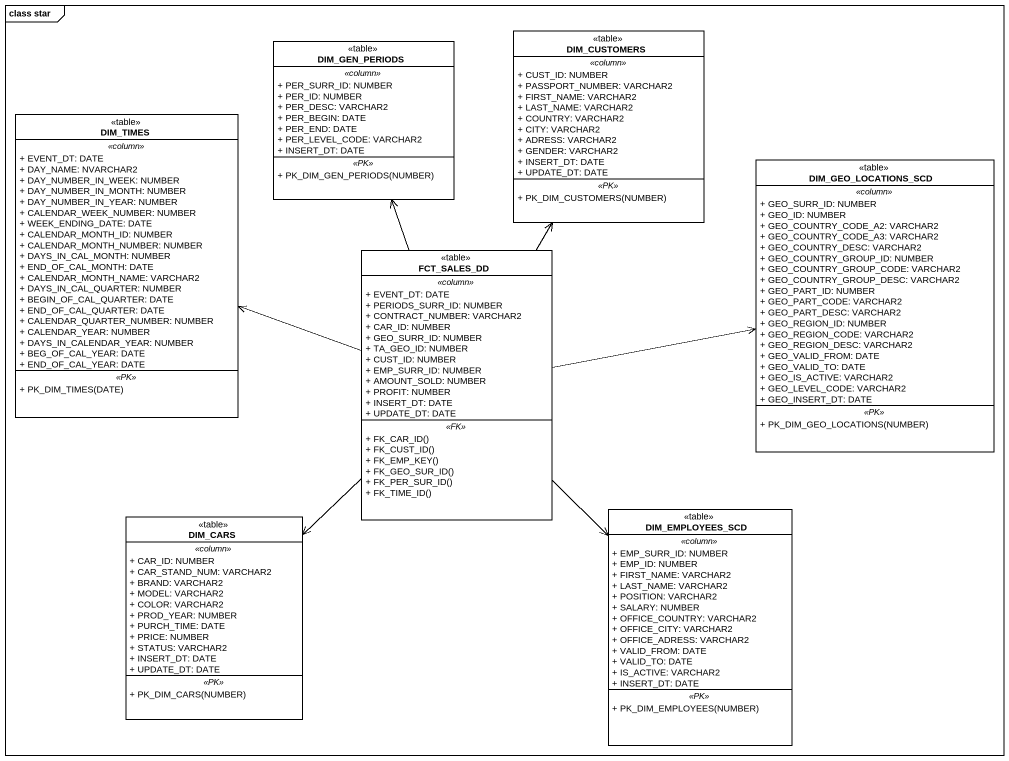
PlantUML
@startuml
mainframe class star
hide circle
hide empty members
skinparam classAttributeIconSize 0
class DIM_CUSTOMERS <<table>> {
  .. <<column>> ..
  + CUST_ID: NUMBER
  + PASSPORT_NUMBER: VARCHAR2
  + FIRST_NAME: VARCHAR2
  + LAST_NAME: VARCHAR2
  + COUNTRY: VARCHAR2
  + CITY: VARCHAR2
  + ADRESS: VARCHAR2
  + GENDER: VARCHAR2
  + INSERT_DT: DATE
  + UPDATE_DT: DATE
  .. <<PK>> ..
  + PK_DIM_CUSTOMERS(NUMBER)
}
class DIM_GEN_PERIODS <<table>> {
  .. <<column>> ..
  + PER_SURR_ID: NUMBER
  + PER_ID: NUMBER
  + PER_DESC: VARCHAR2
  + PER_BEGIN: DATE
  + PER_END: DATE
  + PER_LEVEL_CODE: VARCHAR2
  + INSERT_DT: DATE
  .. <<PK>> ..
  + PK_DIM_GEN_PERIODS(NUMBER)
}
class DIM_TIMES <<table>> {
  .. <<column>> ..
  + EVENT_DT: DATE
  + DAY_NAME: NVARCHAR2
  + DAY_NUMBER_IN_WEEK: NUMBER
  + DAY_NUMBER_IN_MONTH: NUMBER
  + DAY_NUMBER_IN_YEAR: NUMBER
  + CALENDAR_WEEK_NUMBER: NUMBER
  + WEEK_ENDING_DATE: DATE
  + CALENDAR_MONTH_ID: NUMBER
  + CALENDAR_MONTH_NUMBER: NUMBER
  + DAYS_IN_CAL_MONTH: NUMBER
  + END_OF_CAL_MONTH: DATE
  + CALENDAR_MONTH_NAME: VARCHAR2
  + DAYS_IN_CAL_QUARTER: NUMBER
  + BEGIN_OF_CAL_QUARTER: DATE
  + END_OF_CAL_QUARTER: DATE
  + CALENDAR_QUARTER_NUMBER: NUMBER
  + CALENDAR_YEAR: NUMBER
  + DAYS_IN_CALENDAR_YEAR: NUMBER
  + BEG_OF_CAL_YEAR: DATE
  + END_OF_CAL_YEAR: DATE
  .. <<PK>> ..
  + PK_DIM_TIMES(DATE)
}
class DIM_GEO_LOCATIONS_SCD <<table>> {
  .. <<column>> ..
  + GEO_SURR_ID: NUMBER
  + GEO_ID: NUMBER
  + GEO_COUNTRY_CODE_A2: VARCHAR2
  + GEO_COUNTRY_CODE_A3: VARCHAR2
  + GEO_COUNTRY_DESC: VARCHAR2
  + GEO_COUNTRY_GROUP_ID: NUMBER
  + GEO_COUNTRY_GROUP_CODE: VARCHAR2
  + GEO_COUNTRY_GROUP_DESC: VARCHAR2
  + GEO_PART_ID: NUMBER
  + GEO_PART_CODE: VARCHAR2
  + GEO_PART_DESC: VARCHAR2
  + GEO_REGION_ID: NUMBER
  + GEO_REGION_CODE: VARCHAR2
  + GEO_REGION_DESC: VARCHAR2
  + GEO_VALID_FROM: DATE
  + GEO_VALID_TO: DATE
  + GEO_IS_ACTIVE: VARCHAR2
  + GEO_LEVEL_CODE: VARCHAR2
  + GEO_INSERT_DT: DATE
  .. <<PK>> ..
  + PK_DIM_GEO_LOCATIONS(NUMBER)
}
class FCT_SALES_DD <<table>> {
  .. <<column>> ..
  + EVENT_DT: DATE
  + PERIODS_SURR_ID: NUMBER
  + CONTRACT_NUMBER: VARCHAR2
  + CAR_ID: NUMBER
  + GEO_SURR_ID: NUMBER
  + TA_GEO_ID: NUMBER
  + CUST_ID: NUMBER
  + EMP_SURR_ID: NUMBER
  + AMOUNT_SOLD: NUMBER
  + PROFIT: NUMBER
  + INSERT_DT: DATE
  + UPDATE_DT: DATE
  .. <<FK>> ..
  + FK_CAR_ID()
  + FK_CUST_ID()
  + FK_EMP_KEY()
  + FK_GEO_SUR_ID()
  + FK_PER_SUR_ID()
  + FK_TIME_ID()
}
class DIM_CARS <<table>> {
  .. <<column>> ..
  + CAR_ID: NUMBER
  + CAR_STAND_NUM: VARCHAR2
  + BRAND: VARCHAR2
  + MODEL: VARCHAR2
  + COLOR: VARCHAR2
  + PROD_YEAR: NUMBER
  + PURCH_TIME: DATE
  + PRICE: NUMBER
  + STATUS: VARCHAR2
  + INSERT_DT: DATE
  + UPDATE_DT: DATE
  .. <<PK>> ..
  + PK_DIM_CARS(NUMBER)
}
class DIM_EMPLOYEES_SCD <<table>> {
  .. <<column>> ..
  + EMP_SURR_ID: NUMBER
  + EMP_ID: NUMBER
  + FIRST_NAME: VARCHAR2
  + LAST_NAME: VARCHAR2
  + POSITION: VARCHAR2
  + SALARY: NUMBER
  + OFFICE_COUNTRY: VARCHAR2
  + OFFICE_CITY: VARCHAR2
  + OFFICE_ADRESS: VARCHAR2
  + VALID_FROM: DATE
  + VALID_TO: DATE
  + IS_ACTIVE: VARCHAR2
  + INSERT_DT: DATE
  .. <<PK>> ..
  + PK_DIM_EMPLOYEES(NUMBER)
}
FCT_SALES_DD -up-> DIM_CUSTOMERS
FCT_SALES_DD -up-> DIM_GEN_PERIODS
FCT_SALES_DD -left-> DIM_TIMES
FCT_SALES_DD -right-> DIM_GEO_LOCATIONS_SCD
FCT_SALES_DD --> DIM_CARS
FCT_SALES_DD --> DIM_EMPLOYEES_SCD
@enduml
